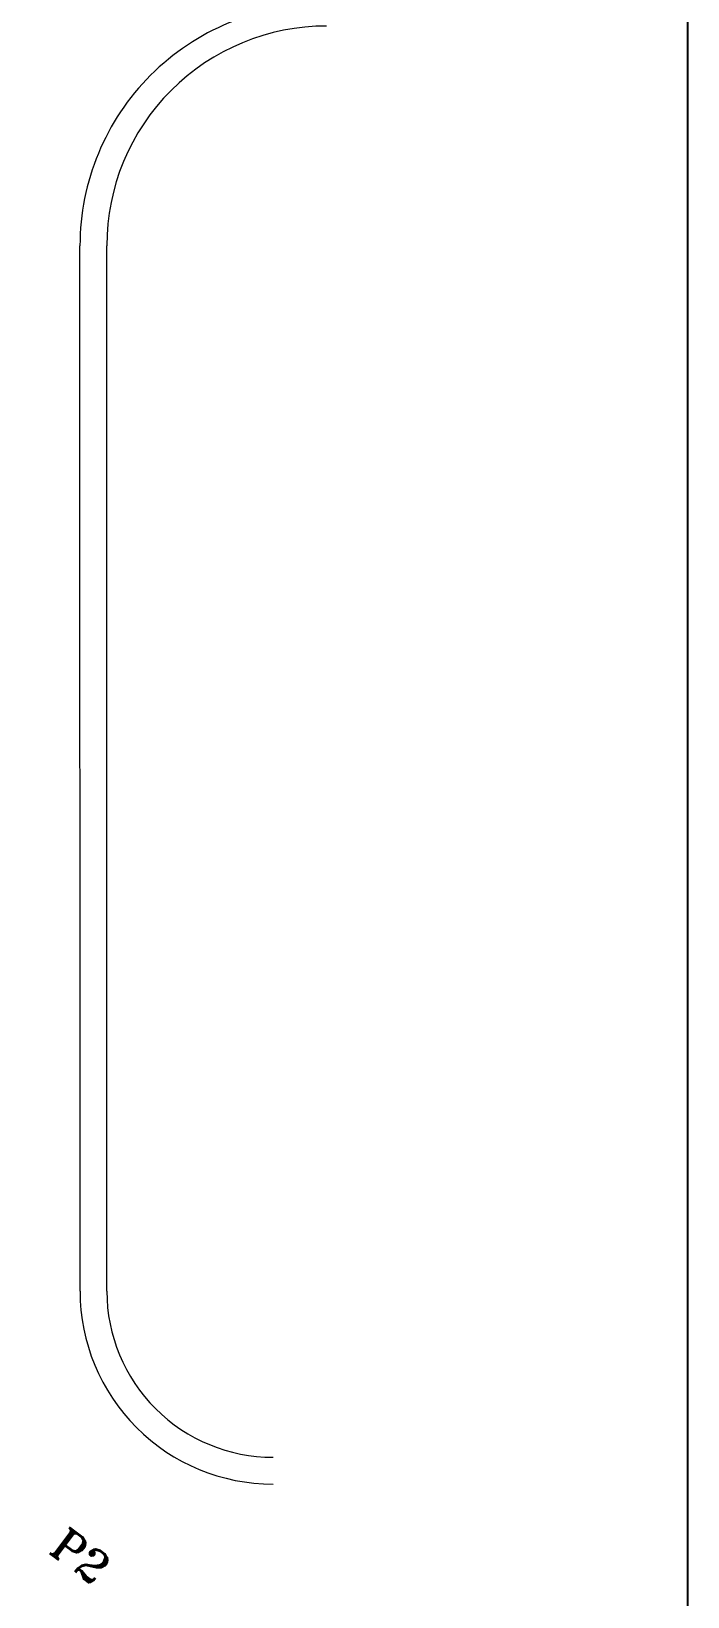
# Model space of a CAD drawing. Header units: inches. Extents: x 2 to 806, y 2 to 666.
# Drawn here: x 683.5 to 805.9, y 226.3 to 518.4 of the extents above; entities that cross this region are included whole.
import ezdxf

# ---------------------------------------------------------------- set-up
doc = ezdxf.new("R2010")
doc.units = ezdxf.units.IN
doc.header["$MEASUREMENT"] = 0
doc.linetypes.add('DASHED2', pattern=[0.375, 0.25, -0.125])
for name, color, linetype in [('City_Edge', 6, 'Continuous'), ('City_road', 170, 'Continuous'), ('comments', 1, 'Continuous'), ('set pack', 253, 'DASHED2')]:
    doc.layers.add(name, color=color, linetype=linetype)
doc.styles.add('3', font='ROMANT.shx', dxfattribs={"height": 4})

msp = doc.modelspace()

# ---------------------------------------------------------------- linework, layer by layer
at = {"layer": 'City_Edge', "lineweight": 0, "ltscale": 10}
msp.add_line((692.542, 283.304), (692.536, 478.434), dxfattribs=at)
for centre, radius, start, end in [((737.536, 478.436), 45, 90.00166, 180.0019), ((728.543, 283.306), 36, 180.0019, 270.00197)]:
    msp.add_arc(centre, radius, start, end, dxfattribs=at)
at = {"layer": 'City_road', "lineweight": 0}
msp.add_line((697.543, 283.305), (697.536, 478.435), dxfattribs=at)
for centre, radius, start, end in [((738.536, 478.436), 41, 90.00166, 180.0019), ((728.543, 283.306), 31, 180.0019, 270.00197)]:
    msp.add_arc(centre, radius, start, end, dxfattribs=at)
at = {"layer": 'comments', "color": 6, "linetype": 'ByBlock'}
msp.add_lwpolyline([(805.862, 665.831), (2.345, 665.831), (2.345, 2.465), (805.862, 2.465)], close=True, dxfattribs=at)

# ---------------------------------------------------------------- texts
at = {"layer": 'set pack', "linetype": 'ByBlock', "lineweight": 0, "insert": (690.136, 239.505), "char_height": 6, "attachment_point": 1, "rotation": 323.04041, "style": '3'}
msp.add_mtext_dynamic_manual_height_columns('P2', width=6.51371, gutter_width=250, heights=[0], dxfattribs=at)

doc.saveas('drawing.dxf')
